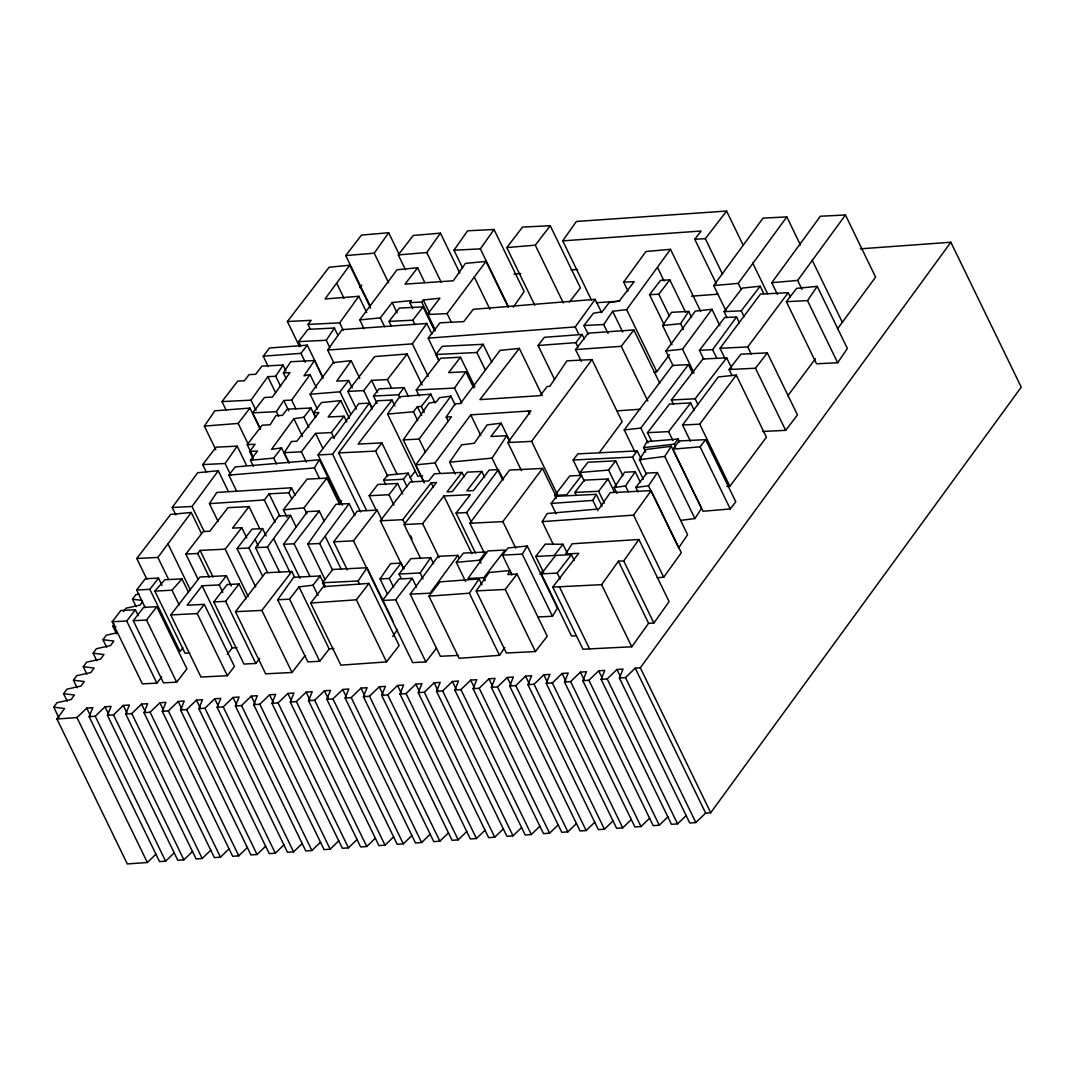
<?xml version="1.0" encoding="UTF-8"?>
<svg xmlns="http://www.w3.org/2000/svg" width="1075" height="1075" viewBox="0 0 1075 1075"><rect width="100%" height="100%" fill="white"/><g stroke="black" fill="none" stroke-linecap="round" stroke-linejoin="round"><path stroke-width="1.5" d="M174.311 852.771L165.617 861.169L159.53 861.613L89.144 716.662L92.826 707.673L86.726 708.116L76.957 717.549L56.948 719.014L127.32 863.951L147.342 862.499L156.023 854.101M192.6 851.44L183.906 859.839L177.805 860.282L107.433 715.332L111.115 706.342L105.014 706.786L95.245 716.219L89.144 716.662M210.875 850.11L202.194 858.495L196.093 858.938L125.708 714.002L129.39 704.998L123.303 705.442L113.52 714.888L107.433 715.332M229.163 848.78L220.469 857.165L214.382 857.608L143.996 712.671L147.678 703.668L141.577 704.112L131.808 713.558L125.708 714.002M247.438 847.449L238.758 855.834L232.657 856.278L162.285 711.341L165.967 702.338L159.866 702.781L150.097 712.228L143.996 712.671M265.727 846.119L257.046 854.504L250.945 854.947L180.56 710.011L184.242 701.007L178.154 701.451L168.372 710.897L162.285 711.341M284.015 844.789L275.321 853.174L269.234 853.617L198.848 708.667L202.53 699.677L196.429 700.121L186.66 709.567L180.56 710.011M302.29 843.445L293.609 851.843L287.509 852.287L217.137 707.337L220.818 698.347L214.718 698.79L204.949 708.223L198.848 708.667M320.578 842.115L311.898 850.513L305.797 850.957L235.412 706.006L239.093 697.017L233.006 697.46L223.224 706.893L217.137 707.337M338.867 840.784L330.173 849.183L324.086 849.626L253.7 704.676L257.382 695.686L251.281 696.13L241.512 705.563L235.412 706.006M357.142 839.454L348.461 847.853L342.361 848.296L271.988 703.346L275.657 694.356L269.57 694.799L259.801 704.233L253.7 704.676M375.43 838.124L366.75 846.509L360.649 846.952L290.263 702.015L293.945 693.012L287.858 693.456L278.076 702.902L271.988 703.346M393.719 836.793L385.025 845.178L378.938 845.622L308.552 700.685L312.234 691.682L306.133 692.125L296.364 701.572L290.263 702.015M411.994 835.463L403.313 843.848L397.213 844.292L326.84 699.355L330.509 690.352L324.422 690.795L314.652 700.242L308.552 700.685M430.282 834.133L421.602 842.518L415.501 842.961L345.115 698.024L348.797 689.021L342.71 689.465L332.928 698.911L326.84 699.355M448.571 832.803L439.877 841.188L433.789 841.631L363.404 696.681L367.086 687.691L360.985 688.134L351.216 697.581L345.115 698.024M466.846 831.459L458.165 839.857L452.064 840.301L381.692 695.35L385.361 686.361L379.273 686.804L369.504 696.237L363.404 696.681M485.134 830.128L476.453 838.527L470.353 838.97L399.967 694.02L403.649 685.03L397.562 685.474L387.779 694.907L381.692 695.35M503.422 828.798L494.728 837.197L488.641 837.64L418.256 692.69L421.938 683.7L415.837 684.143L406.068 693.577L399.967 694.02M521.697 827.468L513.017 835.866L506.916 836.31L436.544 691.359L440.213 682.37L434.125 682.813L424.356 692.246L418.256 692.69M539.986 826.137L531.305 834.522L525.205 834.979L454.819 690.029L458.501 681.026L452.414 681.483L442.631 690.916L436.544 691.359M558.274 824.807L549.58 833.192L543.493 833.636L473.107 688.699L476.789 679.696L470.689 680.139L460.92 689.586L454.819 690.029M576.549 823.477L567.869 831.862L561.768 832.305L491.396 687.368L495.064 678.365L488.977 678.809L479.195 688.255L473.107 688.699M594.838 822.147L586.144 830.532L580.057 830.975L509.671 686.038L513.353 677.035L507.266 677.478L497.483 686.925L491.396 687.368M613.126 820.816L604.432 829.201L598.345 829.645L527.959 684.708L531.641 675.705L525.541 676.148L515.772 685.595L509.671 686.038M631.401 819.473L622.721 827.871L616.62 828.314L546.248 683.364L549.916 674.374L543.829 674.818L534.047 684.251L527.959 684.708M649.69 818.142L640.996 826.541L634.908 826.984L564.523 682.034L568.205 673.044L562.104 673.487L552.335 682.921L546.248 683.364M667.978 816.812L659.284 825.21L653.197 825.654L582.811 680.703L586.493 671.714L580.393 672.157L570.623 681.59L564.523 682.034M686.253 815.482L677.572 823.88L671.472 824.323L601.1 679.373L604.768 670.383L598.681 670.827L588.898 680.26L582.811 680.703M860.484 248.822L950.864 242.238L1021.25 387.175L710.709 812.727L705.63 813.103L695.848 822.55L689.76 822.993L619.375 678.043L623.057 669.053L616.956 669.497L607.187 678.93L601.1 679.373M509.657 570.529L507.843 574.547L517.075 574.09L547.242 636.198L535.417 651.571L506.379 653.009L476.212 590.887L489.085 572.532L509.657 570.529L511.821 574.964M291.742 498.733L288.879 492.82L291.486 487.768L216.787 492.458L209.437 503.651L218.05 521.402M597.861 510.746L592.836 500.399L596.235 494.325L556.635 496.287L551.126 503.449L556.151 513.796M645.739 452.078L643.589 447.643L647.002 441.57L678.15 439.03L679.588 441.986M236.755 491.382L228.854 475.123L314.384 467.921L319.369 459.791L340.909 504.162M511.808 574.346L502.482 555.117L522.275 554.136L527.261 546.006L557.428 608.128L552.442 616.257L537.594 616.996M552.993 543.816L542.217 521.63L547.202 513.501L598.936 508.959L610.224 492.646L651.141 490.617L681.308 552.738L663.718 577.235L657.08 577.718M646.586 474.465L639.41 459.67L645.968 449.498L671.297 446.286L701.464 508.394L694.907 518.567L680.663 520.381M639.41 459.67L664.753 456.445L671.297 446.286M226.261 410.462L221.961 401.593L250.999 400.155L267.809 376.653L275.724 376.263L283.074 365.07L285.937 370.982M286.246 378.843L283.37 372.931L290.72 361.724L314.478 360.555L323.091 378.306M260.54 429.127L252.638 412.867L276.396 411.685L283.746 400.491L291.661 400.102L310.043 374.557L316.507 387.873M289.256 463.016L284.217 452.669L291.567 441.462L296.848 441.22L318.912 412.531L313.631 412.8L315.781 417.234M255.742 587.031L237.078 548.586L248.957 547.995L262.609 528.604L266.197 535.995M455.303 474.021L449.565 462.196L492.054 458.125L506.755 435.711L509.631 441.637M300.704 346.069L298.554 341.635L326.276 340.264L334.406 328.036L337.993 335.44M671.969 344.779L662.63 325.55L680.582 323.669L688.712 311.441L691.588 317.367M448.369 421.481L446.206 417.046L455.128 403.81L460.409 403.555L500.063 350.356L519.332 348.421L542.311 395.748M324.65 587.192L322.5 582.758L358.136 580.997L367.059 567.748L392.912 620.987M392.765 636.494L397.226 629.869M588.253 334.379L583.94 325.51L603.733 324.529L612.656 311.28L626.644 309.6L670.504 249.293L700.672 311.414M662.63 325.55L671.553 312.301L688.712 311.441M648.494 485.819L657.416 472.57L687.583 534.692L678.648 547.941L648.494 485.819L635.822 487.432L637.972 491.866M504.82 647.54L499.526 655.32L459.132 658.303L428.965 596.182L469.358 593.198L479.074 578.928L481.949 584.84M617.037 493.438L614.161 487.526L625.516 485.981L635.231 471.71L640.257 482.057M786.376 301.672L807.5 300.624L817.215 286.353L847.369 348.475L837.667 362.745L816.543 363.793L786.376 301.672L796.629 288.355L817.215 286.353M215.847 449.767L204.358 426.103L214.866 410.798L249.964 408.083L260.029 428.791M314.478 360.555L303.97 375.847L310.043 374.557M387.228 593.709L380.053 578.914L390.547 563.622L401.109 563.098L403.985 569.011M401.203 578.471L399.04 574.037L420.164 572.988L430.672 557.683L433.547 563.609M614.161 487.526L624.669 472.221L635.231 471.71M419.129 395.896L416.253 389.983L454.537 388.075L465.824 371.762L473.726 388.021M206.266 471.992L202.678 464.602L225.118 463.486L237.185 446.138L246.524 465.368M422.583 475.755L417.732 476.171L387.578 414.05L399.645 396.715L430.793 394.189L435.106 403.058M449.565 462.196L461.632 444.848L474.303 443.236L487.163 424.88L501.152 423.201L509.778 440.938M366.736 312.556L358.835 296.297L325.053 298.957L349.738 265.216L370.566 308.108M424.088 482.756L403.259 439.863L428.979 403.138L436.369 401.781L439.527 397.683L450.882 396.137L455.182 405.006M405.463 269.717L398.274 254.923L426.775 252.531L440.428 233.141L459.831 273.063M462.586 267.944L453.972 250.193L467.625 230.789L494.016 229.499L524.183 291.621L513.272 307.127M453.972 250.193L480.377 248.889L494.016 229.499M591.452 300.019L562.722 240.854L576.375 221.463L726.593 211.049L743.107 245.06M370.149 305.851L345.733 255.568L374.234 253.176L388.68 232.751L399.443 254.936M334.097 363.363L327.633 350.047L342.078 329.635L426.815 323.454L431.841 333.814M359.803 378.44L351.176 360.689L336.744 381.114L348.623 380.523L352.21 387.914M327.633 350.047L412.383 343.866L426.815 323.454M725.907 310.715L713.692 285.574L738.243 283.37L786.819 216.922L800.472 245.033M777.521 294.523L771.783 282.685L797.65 280.427L845.447 215L875.601 277.122L837.438 328.937M713.692 285.574L763.048 218.117L786.819 216.922M771.783 282.685L820.359 216.25L845.447 215M552.765 587.098L601.624 584.666L618.421 561.19L623.702 560.922L638.926 539.489L669.093 601.61L653.869 623.043L648.588 623.298L631.778 646.787L582.932 649.219L552.765 587.098L578.78 553.303L565.584 553.961L572.142 543.789L638.926 539.489M333.841 648.427L329.178 648.991L319.718 661.286L307.84 661.878L277.672 599.756L293.703 577.288L320.095 575.985L325.12 586.332M267.769 572.8L255.554 547.659L267.433 547.067L290.546 515.382L296.297 527.22M542.217 521.63L633.565 515.127L651.141 490.617M342.455 505.21L318.039 454.927L332.551 454.214L369.316 403.138L372.192 409.051M310.137 328.856L307.988 324.422L339.673 322.863L358.835 296.297M438.963 360.353L428.186 338.168L575.232 326.921L595.187 299.334L601.651 312.65M315.284 416.885L310.971 408.003L303.889 417.221L293.851 418.699L271.532 449.363L281.556 447.872L288.745 462.667M146.832 579.183L136.78 558.476L157.891 557.428L191.242 512.452L201.294 533.16M58.883 717.751L53.75 707.175L57.029 702.674L71.165 699.516L74.444 695.028L63.6 693.684L66.878 689.183L81.015 686.025L84.293 681.523L73.449 680.193L76.728 675.691L90.851 672.533L94.143 668.032L83.286 666.702L86.578 662.2L100.701 659.042L103.979 654.541L93.135 653.21L96.414 648.709L110.55 645.551L113.829 641.049L102.985 639.706L106.264 635.218L117.256 632.758M116.49 633.766L112.835 626.214L114.474 623.97M123.491 611.594L125.963 608.222L140.086 605.064L142.545 601.691M136.189 606.784L132.521 599.232L135.799 594.73L138.944 594.032M359.897 287.643L361.724 285.144M56.948 719.014L64.594 708.519L53.75 707.175M317.313 409.037L310.124 394.256L333.237 362.571L351.176 360.689M325.053 579.586L307.826 544.084L319.705 543.493L349.12 503.624L354.871 515.449M521.482 470.662L507.843 442.551L530.942 410.878L470.756 414.856L435.039 462.922L415.77 464.87L424.383 482.608M703.749 359.184L699.435 350.302L712.631 349.657L736.536 316.95L739.412 322.863M619.375 678.043L625.475 677.599L635.244 668.153L640.324 667.79L950.864 242.238M175.803 514.871L172.215 507.481L197.679 472.731L218.279 470.716L228.33 491.423M172.215 507.481L192.022 506.486L218.279 470.716M435.2 330.831L427.299 314.572L447.106 313.578L485.967 261.413L508.233 307.262M458.528 655.387L440.374 656.288L410.207 594.166L438.049 556.339L457.856 555.358L459.28 558.315M457.856 555.358L430.013 593.185L410.207 594.166M364.035 328.762L359.722 319.893L397.024 269.758L417.611 267.756L424.786 282.55M507.843 442.551L531.601 441.382L592.003 359.588L622.156 421.709L599.38 452.548M673.084 365.782L665.909 350.988L695.323 311.105L711.946 309.304L719.847 325.577M665.909 350.988L682.531 349.187L711.946 309.304M403.259 439.863L419.102 439.084L450.882 396.137M475.486 553.034L456.096 513.097L466.657 512.56L498.437 469.627L503.463 479.974M653.707 372.098L656.812 371.722L669.403 354.683M415.77 464.87L451.487 416.791L446.206 417.046M690.473 441.301L682.571 425.028L718.288 376.962L736.241 375.081L766.408 437.203L729.898 486.29L726.781 486.451M682.571 425.028L699.744 424.168L736.241 375.081M366.629 510.612L338.612 452.924L377.486 400.76L392.012 400.034L394.888 405.947M484.234 552.832L469.869 523.243L509.523 470.071L542.526 468.431L555.452 495.051M469.869 523.243L502.872 521.617L542.526 468.431M539.972 574.426L542.942 570.435M725.047 358.66L720.022 348.3L760.468 294.08L788.19 292.709L790.34 297.157M720.022 348.3L747.743 346.929L788.19 292.709M787.773 395.828L815.387 358.808M635.003 452.078L624.239 429.893L672.574 365.433L688.403 364.653L692.717 373.522M624.239 429.893L640.861 428.078L688.403 364.653M221.961 401.593L237.709 381.101L244.321 380.778L249.051 374.637L255.635 374.315L261.951 366.105L283.074 365.07M299.589 346.647L287.388 321.506L329.138 267.232L349.738 265.216M268.253 366.548L263.227 356.201L269.543 347.991L307.289 345.142L322.366 376.196M345.733 255.568L361.482 235.089L388.68 232.751M307.988 324.422L311.145 320.337L287.388 321.506M202.678 464.602L216.062 447.187L237.185 446.138M298.554 341.635L308.014 329.34L334.406 328.036M204.358 426.103L238.153 423.429L249.964 408.083M136.78 558.476L170.656 514.441L191.242 512.452M252.638 412.867L264.463 397.495L272.378 397.105L289.968 372.608L283.37 372.931M263.227 356.201L300.973 353.339L307.289 345.142M252.249 455.007L247.223 444.66L262.192 425.203L270.107 424.813L275.885 415.649L282.483 415.34L287.213 409.185L310.971 408.003M161.707 676.887L156.883 683.149L142.37 683.861L112.203 621.74L120.87 610.492L135.396 609.767L138.272 615.679M145.246 607.751L136.633 590L145.3 578.74L158.495 578.095L162.083 585.485M228.854 475.123L235.156 466.926L319.369 459.791M398.274 254.923L413.243 235.479L440.428 233.141M253.216 458.823L249.628 451.433L255.138 444.271L247.223 444.66M136.633 590L149.842 589.342L158.495 578.095M112.203 621.74L126.716 621.028L135.396 609.767M253.324 466.174L250.448 460.261L257.543 451.043L249.628 451.433M133.313 620.705L143.566 607.388L156.775 606.73L186.929 668.852L176.69 682.168L163.481 682.827L133.313 620.705L146.523 620.047L156.775 606.73M198.069 579.223L185.867 554.082L203.215 531.534L209.813 531.225L227.927 507.669L249.051 506.621L259.828 528.806M417.611 267.756L404.993 284.149L453.301 280.777L465.381 263.415L485.967 261.413M185.867 554.082L197.746 553.477L200.111 550.413L225.199 549.164L241.741 527.664L246.78 538.011M359.722 319.893L380.308 317.891L392.133 302.518L411.403 300.583L409.83 302.626L412.706 308.538M250.448 460.261L273.682 458.125L281.556 447.872M313.631 412.8L321.519 402.547L340.775 400.626L349.388 418.363M391.192 325.832L389.042 321.398L399.282 308.082L423.039 306.899L434.528 330.562M249.051 506.621L232.509 528.121L241.741 527.664M310.124 394.256L339.955 391.797L348.623 380.523M226.355 575.703L219.26 584.934L202.113 585.768L187.131 605.225L204.29 604.365L234.457 666.487L227.362 675.718L200.958 677.035L170.791 614.913L199.95 577.02L226.355 575.703L231.38 586.063M209.437 503.651L264.342 499.956L269.072 493.815L288.879 492.82M284.217 452.669L301.376 451.809L315.566 433.373L331.409 432.593L344.013 416.213L346.889 422.126M340.775 400.626L328.171 416.993L344.013 416.213M356.497 409.145L347.87 391.394L374.664 356.578L407.129 353.984L422.206 385.052M409.83 302.626L421.709 302.035L423.281 299.992L439.903 298.178L427.299 314.572M237.078 548.586L252.047 529.115L262.609 528.604M389.042 321.398L412.8 320.216L423.039 306.899M347.87 391.394L363.713 390.615L371.601 380.362L387.43 379.583L407.129 353.984M318.039 454.927L331.436 437.512L334.07 437.391L358.754 403.662L369.316 403.138M170.791 614.913L197.195 613.597L204.29 604.365M286.985 517.223L283.397 509.832L307.033 479.127L326.84 478.133L339.767 504.753M259.653 658.491L255.823 663.463L243.958 664.054L213.791 601.933L227.188 584.518L239.067 583.94L246.242 598.721M255.554 547.659L278.653 515.987L290.546 515.382M377.097 403.434L373.495 396.043L379.032 388.868L404.106 387.618L408.419 396.487M182.884 647.714L179.995 651.463L149.842 589.342M213.791 601.933L225.669 601.342L239.067 583.94M428.186 338.168L440.011 322.796L463.768 321.627L473.228 309.331L595.187 299.334M283.397 509.832L303.983 507.83L326.84 478.133M534.786 305.246L506.782 247.573L522.531 227.094L550.252 225.723L580.419 287.845L569.441 302.102M392.012 400.034L358.123 444.083L381.88 442.9L396.957 473.968M300.046 578.323L283.531 544.313L307.423 511.606L319.302 511.015L324.328 521.375M373.495 396.043L398.583 394.794L404.106 387.618M305.004 655.656L292.037 672.507L265.646 673.81L235.479 611.688L265.431 572.773L291.822 571.483L294.698 577.396M438.788 360.434L435.912 354.522L442.228 346.325L483.145 344.296L491.759 362.047M283.531 544.313L294.093 543.775L319.302 511.015M416.253 389.983L440.683 358.217L460.49 357.249L474.854 386.825M338.612 452.924L375.578 451.097L381.88 442.9M506.782 247.573L535.283 245.167L550.252 225.723M307.826 544.084L335.924 504.282L349.12 503.624M339.646 503.396L341.675 500.762M387.578 414.05L413.432 411.792L417.382 406.659L421.346 406.458L430.793 394.189M227.282 654.366L232.267 647.889L236.943 647.661M235.479 611.688L261.87 610.398L291.822 571.483M460.49 357.249L448.665 372.608L465.824 371.762M435.912 354.522L476.843 352.493L483.145 344.296M277.672 599.756L289.551 599.165L299.025 586.869L313.013 585.19L320.095 575.985M347.333 569.925L333.693 541.813L357.33 511.095L377.137 510.114L382.162 520.461M376.344 510.518L369.155 495.736L377.822 484.476L397.616 483.495L402.641 493.842M385.777 484.677L383.614 480.243L387.551 475.123L408.137 473.121L412.451 481.99M333.693 541.813L353.487 540.846L377.137 510.114M369.155 495.736L388.962 494.742L397.616 483.495M322.5 582.758L332.739 569.454L367.059 567.748M383.614 480.243L403.421 479.262L408.137 473.121M310.702 603.035L323.306 586.654L368.98 583.403L399.134 645.524L386.53 661.904L340.856 665.156L310.702 603.035L356.363 599.796L368.98 583.403M410.207 477.703L415.192 471.226M403.327 568.124L380.335 520.797L410.287 481.882L428.777 480.955L434.287 473.806L462.008 472.409L464.172 476.857M519.332 348.421L479.947 399.618L540.12 395.654L547.215 386.436L549.849 386.301L566.915 360.837L592.003 359.588M380.335 520.797L402.789 519.682L431.156 482.809L436.437 482.541L404.133 524.533L420.648 558.543M554.593 379.529L538.078 345.505L544.38 337.322L582.126 334.459L584.276 338.907M404.133 524.533L422.609 523.619L443.881 495.978L470.286 494.661L456.096 513.097M462.008 472.409L447.039 491.866L452.306 491.624L467.289 472.153L481.815 471.441L484.677 477.354M501.152 423.201L490.912 436.504L506.755 435.711M380.053 578.914L389.284 578.457L401.109 563.098M583.94 325.51L593.4 313.215L602.107 311.804L609.202 302.572L619.213 301.108L634.196 281.637L623.634 282.161L627.948 291.043M538.078 345.505L575.824 342.656L582.126 334.459M399.04 574.037L410.865 558.678L430.672 557.683M623.634 282.161L645.941 251.51L670.504 249.293M436.584 648.01L425.875 661.931L412.666 662.59L382.512 600.468L399.053 578.968L412.262 578.31L416.562 587.178M481.815 471.441L466.832 490.885L473.43 490.576L489.206 470.071L498.437 469.627M581.333 361.402L575.582 349.563L588.2 333.183L633.86 329.931L659.714 383.17M382.512 600.468L395.708 599.81L412.262 578.31M663.92 324.26L649.555 294.671L660.587 280.333L669.832 279.876L685.635 312.408M716.299 283.612L694.746 239.241L701.061 231.031L562.722 240.854M649.555 294.671L658.8 294.214L669.832 279.876M428.965 596.182L439.998 581.857L479.074 578.928M575.582 349.563L621.256 346.311L633.86 329.931M456.297 562.332L463.392 553.101L485.833 551.999L479.531 560.183L456.297 562.332L465.636 581.562M694.746 239.241L705.321 238.704L726.593 211.049M581.038 476.279L573.136 460.006L577.853 453.865L637.26 450.909L641.573 459.791M483.817 577.705L505.102 550.051L487.942 550.911L467.974 578.498L483.817 577.705L485.255 580.675M502.482 555.117L507.991 547.954L527.261 546.006M554.794 495.387L569.763 475.929L581.642 475.338L566.673 494.796L554.794 495.387L556.232 498.343M584.357 481.345L580.043 472.463L587.931 462.223L615.653 460.852L622.828 475.647M576.281 495.387L574.843 492.431L584.303 480.135L608.06 478.966L614.524 492.269M476.212 590.887L505.25 589.449L517.075 574.09M543.654 572.693L535.753 556.42L545.213 544.125L562.897 544.246L567.21 553.114M726.969 317.568L724.093 311.656L742.234 288.1L760.173 286.219L763.774 293.609M699.435 350.302L724.657 317.542L736.536 316.95M580.043 472.463L608.558 470.071L615.653 460.852M574.843 492.431L598.614 491.248L608.06 478.966M673.541 404.415L671.378 399.967L702.902 358.996L726.673 357.827L731.699 368.174M651.799 441.556L647.486 432.674L669.55 404.012L690.661 402.964L694.262 410.354M724.093 311.656L741.253 310.809L760.173 286.219M562.897 544.246L554.243 555.493L535.753 556.42M576.294 635.742L571.537 635.983L541.37 573.862L555.547 555.439L571.403 554.646L574.265 560.559M573.136 460.006L632.53 457.063L637.26 450.909M541.37 573.862L557.213 573.082L571.403 554.646M647.486 432.674L668.61 431.626L690.661 402.964M671.378 399.967L695.135 398.798L726.673 357.827M635.822 487.432L646.854 473.094L657.416 472.57M731.968 375.444L729.092 369.531L740.903 354.172L767.308 352.855L797.475 414.977L785.65 430.336L762.551 431.478M643.589 447.643L674.2 444.163L678.15 439.03M672.896 449.148L679.212 440.952L705.603 439.648L735.77 501.77L730.248 508.932L703.063 511.27L672.896 449.148L700.094 446.81L705.603 439.648M729.092 369.531L755.497 368.214L767.308 352.855M189.697 652.968L185.021 653.197L154.854 591.075L164.838 579.747L181.998 578.901L188.461 592.204M154.854 591.075L172.013 590.215L181.998 578.901M717.979 294.174L691.44 296.189M551.126 503.449L592.836 500.399M514.025 274.058L520.73 273.561M570.933 269.906L577.624 269.422M617.171 410.865L640.001 409.252M596.235 302.747L619.617 301.134M132.521 599.232L141.819 600.374M112.835 626.214L115.925 626.604M812.082 260.016L842.249 322.137M797.65 280.427L801.963 289.296M807.5 300.624L837.667 362.745M752.675 262.958L767.765 294.026M738.243 283.37L741.118 289.296M741.253 310.809L744.128 316.722M705.321 238.704L722.548 274.206M747.743 346.929L751.331 354.333M755.497 368.214L785.65 430.336M712.631 349.657L716.944 358.539M657.631 267.675L664.095 280.992M680.582 323.669L683.445 329.582M658.8 294.214L669.577 316.399M682.531 349.187L694.02 372.85M695.135 398.798L698.011 404.711M699.744 424.168L729.898 486.29M700.094 446.81L730.248 508.932M626.644 309.6L656.812 371.722M612.656 311.28L622.707 331.987M668.61 431.626L672.923 440.508M674.2 444.163L675.638 447.119M621.256 346.311L647.822 401.042M603.733 324.529L608.047 333.398M664.753 456.445L694.907 518.567M640.861 428.078L648.05 442.873M575.232 326.921L578.82 334.312M535.283 245.167L563.287 302.854M632.53 457.063L643.307 479.248M575.824 342.656L577.987 347.091M625.516 485.981L628.391 491.893M633.565 515.127L663.718 577.235M608.558 470.071L616.459 486.343M598.614 491.248L604.352 503.073M480.377 248.889L508.381 306.563M596.235 494.325L601.987 506.164M623.702 560.922L653.869 623.043M618.421 561.19L648.588 623.298M474.142 276.786L489.945 309.318M528.295 411.013L529.733 413.982M601.624 584.666L631.778 646.787M531.601 441.382L557.455 494.621M640.324 667.79L710.709 812.727M635.244 668.153L705.63 813.103M476.843 352.493L485.457 370.243M426.775 252.531L441.14 282.12M625.475 677.599L695.848 822.55M447.106 313.578L451.419 322.446M616.956 669.497L620.624 677.035M557.213 573.082L560.088 578.995M423.281 299.992L429.745 313.295M607.187 678.93L677.572 823.88M421.709 302.035L434.636 328.654M559.376 586.762L589.543 648.883M598.681 670.827L602.349 678.365M492.054 458.125L502.106 478.832M470.756 414.856L480.807 435.563M454.537 388.075L461.726 402.87M588.898 680.26L659.284 825.21M412.8 320.216L414.95 324.65M580.393 672.157L584.061 679.709M522.275 554.136L552.442 616.257M374.234 253.176L388.599 282.752M502.872 521.617L515.798 548.237M412.383 343.866L428.172 376.398M392.133 302.518L397.159 312.879M570.623 681.59L640.996 826.541M562.104 673.487L565.773 681.039M380.308 317.891L384.622 326.76M421.346 406.458L424.222 412.383M552.335 682.921L622.721 827.871M417.382 406.659L421.696 415.528M505.25 589.449L535.417 651.571M466.657 512.56L471.683 522.92M543.829 674.818L547.497 682.37M413.432 411.792L417.745 420.661M435.039 462.922L440.065 473.269M479.531 560.183L480.968 563.152M398.583 394.794L400.021 397.75M419.102 439.084L425.566 452.4M387.43 379.583L391.743 388.465M443.881 495.978L471.885 553.652M534.047 684.251L604.432 829.201M336.865 283.585L344.054 298.38M525.541 676.148L529.209 683.7M431.156 482.809L433.306 487.244M371.601 380.362L377.338 392.2M339.673 322.863L343.261 330.253M515.772 685.595L586.144 830.532M469.358 593.198L499.526 655.32M507.266 677.478L510.921 685.03M363.713 390.615L372.326 408.366M403.421 479.262L407.008 486.653M422.609 523.619L439.124 557.629M497.483 686.925L567.869 831.862M326.276 340.264L329.864 347.668M488.977 678.809L492.646 686.361M375.578 451.097L387.779 476.238M402.789 519.682L404.939 524.116M410.69 535.941L412.128 538.898M339.955 391.797L350.719 413.982M388.962 494.742L393.988 505.102M479.195 688.255L549.58 833.192M420.164 572.988L423.026 578.914M470.689 680.139L474.357 687.691M300.973 353.339L305.287 362.221M460.92 689.586L531.305 834.522M331.409 432.593L334.285 438.506M452.414 681.483L456.069 689.021M332.551 454.214L360.555 511.888M389.284 578.457L393.598 587.326M442.631 690.916L513.017 835.866M315.566 433.373L322.755 448.167M395.708 599.81L425.875 661.931M434.125 682.813L437.794 690.352M303.889 417.221L308.915 427.568M291.661 400.102L295.974 408.97M275.724 376.263L280.75 386.61M353.487 540.846L382.216 599.998M293.851 418.699L302.478 436.45M283.746 400.491L288.772 410.838M424.356 692.246L494.728 837.197M314.384 467.921L319.409 478.281M267.809 376.653L275.711 392.926M415.837 684.143L419.505 691.695M301.376 451.809L306.415 462.169M276.396 411.685L278.546 416.119M358.136 580.997L359.574 583.953M406.068 693.577L476.453 838.527M356.363 599.796L386.53 661.904M325.228 536.331L341.017 568.863M397.562 685.474L401.217 693.026M303.983 507.83L306.859 513.756M250.999 400.155L256.025 410.502M319.705 543.493L332.632 570.126M291.486 487.768L295.074 495.158M273.682 458.125L276.557 464.037M387.779 694.907L458.165 839.857M379.273 686.804L382.942 694.356M238.153 423.429L248.218 444.136M369.504 696.237L439.877 841.188M294.093 543.775L309.896 576.308M269.072 493.815L279.836 516M313.013 585.19L318.039 595.55M360.985 688.134L364.653 695.686M264.342 499.956L275.119 522.141M299.025 586.869L329.178 648.991M351.216 697.581L421.602 842.518M273.735 538.884L290.263 572.894M342.71 689.465L346.365 697.017M267.433 547.067L279.648 572.209M225.118 463.486L230.856 475.311M289.551 599.165L319.718 661.286M332.928 698.911L403.313 843.848M255.272 539.784L258.134 545.71M324.422 690.795L328.09 698.347M248.957 547.995L262.596 576.093M314.652 700.242L385.025 845.178M306.133 692.125L309.802 699.677M261.87 610.398L292.037 672.507M225.199 549.164L248.177 596.491M296.364 701.572L366.75 846.509M287.858 693.456L291.513 701.007M192.022 506.486L204.237 531.628M278.076 702.902L348.461 847.853M219.26 584.934L222.847 592.325M225.669 601.342L255.823 663.463M200.111 550.413L213.052 577.033M269.57 694.799L273.238 702.338M197.746 553.477L209.249 577.141M202.113 585.768L232.267 647.889M259.801 704.233L330.173 849.183M251.281 696.13L254.95 703.682M168.13 544.125L190.396 589.973M197.195 613.597L227.362 675.718M241.512 705.563L311.898 850.513M233.006 697.46L236.661 705.012M157.891 557.428L168.667 579.613M172.013 590.215L179.203 605.01M223.224 706.893L293.609 851.843M214.718 698.79L218.386 706.342M204.949 708.223L275.321 853.174M196.429 700.121L200.098 707.673M146.523 620.047L176.69 682.168M186.66 709.567L257.046 854.504M178.154 701.451L181.809 709.003M126.716 621.028L156.883 683.149M168.372 710.897L238.758 855.834M159.866 702.781L163.534 710.333M150.097 712.228L220.469 857.165M141.577 704.112L145.246 711.663M102.985 639.706L106.653 647.258M131.808 713.558L202.194 858.495M123.303 705.442L126.958 712.994M93.135 653.21L96.804 660.749M113.52 714.888L183.906 859.839M105.014 706.786L108.682 714.324M83.286 666.702L86.954 674.24M95.245 716.219L165.617 861.169M73.449 680.193L77.104 687.745M86.726 708.116L90.394 715.654M76.957 717.549L147.342 862.499M63.6 693.684L67.268 701.236"/></g></svg>
